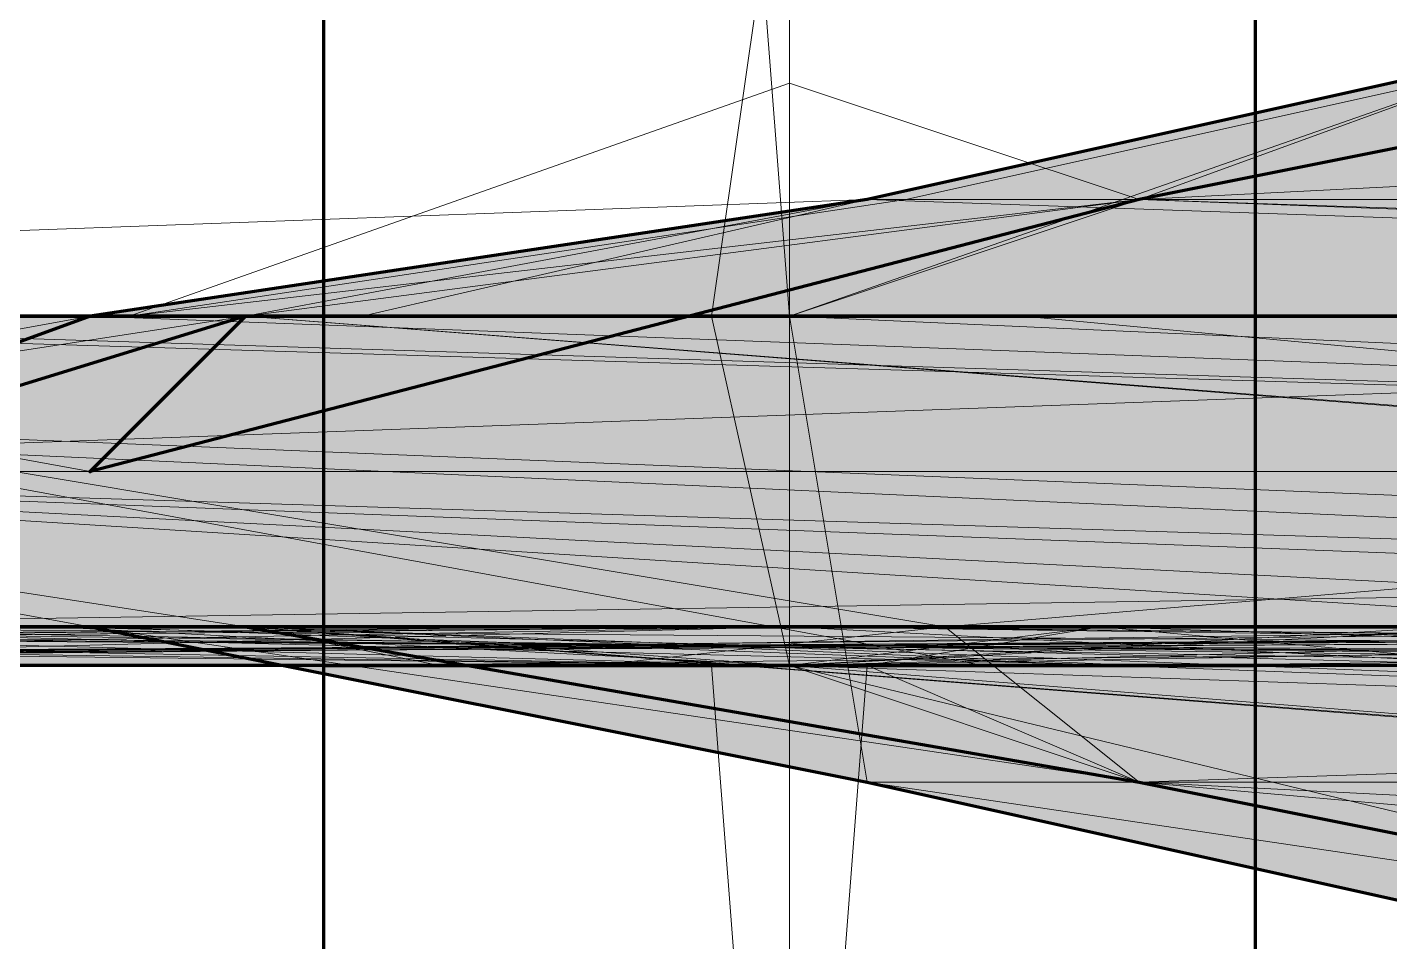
# Model space of a CAD drawing. Extents: x 0 to 1153, y 0 to 816.
# Drawn here: x 533.0018 to 533.3731, y 626.7861 to 627.0353 of the extents above; entities that cross this region are included whole.
import ezdxf

# ---------------------------------------------------------------- set-up
doc = ezdxf.new("R2010")
doc.units = 0
doc.header["$MEASUREMENT"] = 0
doc.layers.add('Hatch', color=7, linetype='Continuous')

msp = doc.modelspace()

# ---------------------------------------------------------------- hatches: boundary and pattern name
at = {"layer": 'Hatch', "linetype": 'Continuous', "lineweight": 0}
h = msp.add_hatch(color=3, dxfattribs=at)
h.paths.add_polyline_path([(533.51642, 627.03076), (533.42113, 627.03076), (533.30475, 626.98843)], flags=0)
h.paths.add_polyline_path([(533.42113, 627.03076), (533.30475, 626.98843), (533.24121, 626.98843)], flags=0)
h.paths.add_polyline_path([(533.30475, 626.98843), (533.23067, 626.98843)], flags=0)
for points in [[(534.14083, 627.03076), (533.42113, 627.03076), (533.23067, 626.98843), (534.14083, 626.98843)], [(534.15142, 627.03076), (533.51642, 627.03076), (533.30475, 626.98843), (534.15142, 626.98843)], [(534.14083, 626.98843), (533.23067, 626.98843), (533.01896, 626.95664), (534.14083, 626.95664)], [(533.30475, 626.98843), (533.23067, 626.98843), (533.02958, 626.95664), (533.06129, 626.95664)], [(534.15142, 626.98843), (533.30475, 626.98843), (533.06129, 626.95664), (534.15142, 626.95664)], [(534.25721, 626.95664), (532.74383, 626.95664), (531.41033, 626.87197), (533.25183, 626.87197)], [(534.2255, 626.95664), (532.17233, 626.95664), (532.88138, 626.87197), (534.25721, 626.87197)], [(534.15142, 626.95664), (533.06129, 626.95664), (532.78617, 626.91431), (534.15142, 626.91431)], [(534.14083, 626.95664), (533.01896, 626.95664), (532.78617, 626.91431), (534.14083, 626.91431)], [(534.15142, 626.91431), (532.78617, 626.91431), (533.06129, 626.87197), (534.15142, 626.87197)], [(534.14083, 626.91431), (532.78617, 626.91431), (533.01896, 626.87197), (534.14083, 626.87197)], [(534.08792, 626.87197), (532.33108, 626.87197), (532.23583, 626.86139), (534.18317, 626.86139)], [(534.25721, 626.87197), (532.88138, 626.87197), (532.28875, 626.86139), (534.25721, 626.86139)], [(534.14083, 626.87197), (533.01896, 626.87197), (533.23067, 626.82964), (534.14083, 626.82964)], [(534.15142, 626.87197), (533.06129, 626.87197), (533.30475, 626.82964), (534.15142, 626.82964)], [(534.08792, 626.87197), (533.2095, 626.87197), (533.2095, 626.86139), (534.18317, 626.86139)], [(534.14083, 626.82964), (533.23067, 626.82964), (533.42113, 626.78731), (534.14083, 626.78731)], [(533.30475, 626.82964), (533.23067, 626.82964), (533.42113, 626.78731), (533.51642, 626.78731)], [(534.15142, 626.82964), (533.30475, 626.82964), (533.51642, 626.78731), (534.15142, 626.78731)]]:
    msp.add_hatch(color=3, dxfattribs=at).paths.add_polyline_path(points, flags=0)
h = msp.add_hatch(color=3, dxfattribs=at)
h.paths.add_polyline_path([(532.78617, 626.91431), (533.01896, 626.95664)], flags=0)
h.paths.add_polyline_path([(533.01896, 626.95664), (533.05075, 626.95664), (532.78617, 626.91431)], is_closed=False, flags=0)
h = msp.add_hatch(color=3, dxfattribs=at)
h.paths.add_polyline_path([(533.24121, 626.95664), (534.25721, 626.95664)], flags=0)
h.paths.add_polyline_path([(534.25721, 626.95664), (533.273, 626.95664), (534.18317, 626.87197)], flags=0)
h = msp.add_hatch(color=3, dxfattribs=at)
h.paths.add_polyline_path([(532.78617, 626.91431), (533.06129, 626.87197), (533.01896, 626.87197)], flags=0)
h.paths.add_polyline_path([(533.06129, 626.87197), (533.01896, 626.87197)], flags=0)
h.paths.add_polyline_path([(533.01896, 626.87197), (533.06129, 626.87197)], flags=0)
h = msp.add_hatch(color=3, dxfattribs=at)
h.paths.add_polyline_path([(533.2095, 626.87197), (532.33108, 626.87197), (533.2095, 626.86139)], flags=0)
h.paths.add_polyline_path([(532.33108, 626.87197), (533.2095, 626.86139), (532.23583, 626.86139)], flags=0)
h.paths.add_polyline_path([(533.2095, 626.86139), (532.18288, 626.86139)], flags=0)
h = msp.add_hatch(color=3, dxfattribs=at)
h.paths.add_polyline_path([(533.06129, 626.87197), (533.01896, 626.87197), (533.30475, 626.82964)], flags=0)
h.paths.add_polyline_path([(533.01896, 626.87197), (533.30475, 626.82964), (533.23067, 626.82964)], flags=0)
h.paths.add_polyline_path([(533.30475, 626.82964), (533.23067, 626.82964)], flags=0)
h.paths.add_polyline_path([(533.23067, 626.82964), (533.30475, 626.82964)], flags=0)

# ---------------------------------------------------------------- linework, layer by layer
at = {"layer": 'Hatch', "color": 3, "linetype": 'Continuous', "lineweight": 0}
msp.add_line((532.74383, 626.95664), (533.25183, 626.87197), dxfattribs=at)
at = {"layer": 'Hatch', "color": 3, "linetype": 'Continuous', "lineweight": 211}
for points in [[(533.3365, 627.23181), (533.0825, 627.23181), (533.0825, 626.95664), (533.0825, 626.86139), (533.0825, 626.58626), (533.3365, 626.58626), (533.3365, 626.86139), (533.3365, 626.95664), (533.3365, 627.23181), (533.2095, 627.23181), (532.16175, 627.23181)], [(532.384, 626.87197), (532.88138, 626.87197), (532.88138, 626.95664), (532.16175, 626.95664), (534.25721, 626.95664), (534.25721, 627.23181), (532.16175, 627.23181)], [(532.78617, 627.11543), (532.78617, 626.87197), (532.78617, 626.71326), (532.78617, 627.11543), (532.78617, 626.71326), (532.78617, 627.11543), (532.78617, 626.87197), (533.01896, 626.87197), (533.23067, 626.82964), (533.42113, 626.78731)], [(533.42113, 627.03076), (533.23067, 626.98843), (533.01896, 626.95664), (532.78617, 626.87197), (533.06129, 626.87197), (533.30475, 626.82964), (533.51642, 626.78731)], [(533.51642, 627.03076), (533.30475, 626.98843), (533.01896, 626.91431), (533.06129, 626.95664), (532.78617, 626.87197), (532.78617, 626.95664), (532.78617, 626.87197), (532.78617, 626.71326)], [(532.33108, 626.59681), (533.2095, 626.59681), (534.08792, 626.59681), (534.18317, 626.58626), (534.25721, 626.58626), (534.25721, 626.86139), (534.25721, 626.95664), (534.2255, 626.86139), (533.0825, 626.86139), (533.3365, 626.86139), (533.2095, 626.86139), (532.16175, 626.86139)], [(534.25721, 626.95664), (532.16175, 626.95664), (533.2095, 626.95664), (533.3365, 626.95664), (533.0825, 626.95664), (533.2095, 626.95664), (533.0825, 626.95664), (533.3365, 626.95664), (533.2095, 626.95664), (534.25721, 626.95664), (532.78617, 626.95664), (532.88138, 626.95664)], [(532.33108, 626.87197), (534.08792, 626.87197), (534.18317, 626.86139), (534.25721, 626.86139), (532.16175, 626.86139)], [(534.2255, 626.86139), (534.08792, 626.86139), (533.9715, 626.87197), (532.78617, 626.87197), (532.88138, 626.87197)]]:
    msp.add_lwpolyline(points, dxfattribs=at)
at = {"layer": 'Hatch', "color": 3, "linetype": 'Continuous', "lineweight": 0}
for points in [[(532.40513, 626.95664), (534.24663, 626.95664), (533.30475, 626.98843), (533.02958, 626.95664), (533.24121, 626.98843), (533.30475, 626.98843), (533.24121, 626.98843), (533.30475, 626.98843), (533.2095, 627.02014), (533.2095, 627.23181)], [(533.95029, 627.23181), (533.2095, 627.23181), (533.2095, 627.10481), (533.2095, 626.95664), (534.15142, 626.91431), (532.75438, 626.95664)], [(532.78617, 626.95664), (533.02958, 626.95664), (533.2095, 627.02014), (533.2095, 627.23181), (534.08792, 627.18947)], [(532.78617, 626.95664), (533.38942, 626.95664), (532.78617, 626.95664), (533.38942, 626.95664), (532.78617, 626.95664), (533.38942, 626.95664), (533.2095, 626.95664), (533.2095, 627.02014), (533.2095, 627.23181)], [(533.18829, 627.23181), (533.2095, 626.95664), (533.2095, 627.23181)], [(533.2095, 627.23181), (533.2095, 626.95664), (534.08792, 626.95664)], [(533.41054, 626.95664), (533.2095, 626.95664), (533.41054, 626.95664), (533.2095, 626.95664), (533.2095, 627.23181), (533.2095, 626.95664), (533.26242, 626.95664), (533.2095, 626.95664), (533.26242, 626.95664), (533.2095, 626.95664), (533.26242, 626.95664), (533.2095, 626.95664), (533.28354, 626.95664), (533.2095, 626.95664), (533.28354, 626.95664), (533.2095, 626.95664), (533.30475, 626.95664), (533.2095, 626.95664), (533.30475, 626.95664), (533.2095, 626.95664), (533.30475, 626.95664), (533.2095, 626.95664), (533.31533, 626.95664), (533.2095, 626.95664), (533.31533, 626.95664), (533.2095, 626.95664), (533.32588, 626.95664), (533.2095, 626.95664), (533.32588, 626.95664), (533.2095, 626.95664), (533.32588, 626.95664), (533.2095, 626.95664), (533.3365, 626.95664), (533.2095, 626.95664), (533.3365, 626.95664), (533.2095, 626.95664), (533.3365, 626.95664), (533.2095, 626.95664), (533.3365, 626.95664), (533.2095, 626.95664), (533.3365, 626.95664), (533.2095, 626.95664), (533.3365, 626.95664), (533.2095, 626.95664), (533.32588, 626.95664), (533.2095, 626.95664), (533.32588, 626.95664), (533.2095, 626.95664), (533.31533, 626.95664), (533.2095, 626.95664), (533.30475, 626.95664), (533.2095, 626.95664), (533.30475, 626.95664), (533.2095, 626.95664), (533.28354, 626.95664), (533.2095, 626.95664), (533.26242, 626.95664), (533.2095, 626.95664), (533.26242, 626.95664), (533.2095, 626.95664), (533.2095, 627.23181)], [(532.18288, 626.86139), (534.24663, 626.86139), (533.2095, 626.87197), (533.00842, 626.87197), (533.41054, 626.87197), (533.61167, 626.87197), (532.78617, 626.91431), (532.78617, 626.96722), (532.78617, 627.05189), (532.78617, 627.10481), (532.78617, 626.71326), (532.48979, 627.10481)], [(532.28875, 626.86139), (534.25721, 626.87197), (532.3205, 626.86139), (533.95029, 626.86139), (533.79158, 626.86139), (533.2095, 626.86139), (533.79158, 626.86139), (533.2095, 626.86139), (533.06129, 626.87197), (532.78617, 626.91431), (532.78617, 626.86139), (532.78617, 626.80851), (532.78617, 626.86139), (532.78617, 626.80851), (532.78617, 626.86139), (532.78617, 626.76618), (532.78617, 626.71326), (532.53213, 627.10481)], [(534.14083, 626.75556), (533.30475, 626.82964), (533.23067, 626.86139), (533.41054, 626.86139), (533.29417, 626.87197), (533.23067, 626.86139), (533.61167, 626.86139), (533.29417, 626.87197), (533.23067, 626.86139), (533.3365, 626.86139), (533.22008, 626.86139), (533.3365, 626.86139), (533.22008, 626.86139), (533.32588, 626.86139), (533.22008, 626.86139), (533.30475, 626.86139), (533.2095, 626.86139), (533.30475, 626.86139), (533.2095, 626.86139), (533.28354, 626.86139), (533.2095, 626.86139), (533.15654, 626.86139), (533.2095, 626.86139), (533.13542, 626.86139), (533.2095, 626.86139), (533.11425, 626.86139), (533.19888, 626.86139), (533.09308, 626.86139), (533.19888, 626.86139), (533.0825, 626.86139), (534.15142, 626.87197), (533.06129, 626.95664), (533.11425, 626.95664), (533.18829, 626.95664), (533.2095, 627.10481)], [(533.2095, 627.10481), (533.2095, 626.95664), (533.41054, 626.95664), (533.2095, 626.95664), (533.41054, 626.95664), (533.2095, 626.95664), (533.61167, 626.95664), (533.2095, 626.95664), (533.61167, 626.95664), (533.2095, 626.95664), (533.61167, 626.95664), (533.2095, 626.95664), (533.79158, 626.95664), (533.2095, 626.95664), (533.79158, 626.95664), (533.2095, 626.95664), (533.79158, 626.95664), (533.2095, 626.95664), (533.95029, 626.95664), (533.2095, 626.95664), (533.95029, 626.95664), (533.2095, 626.95664), (533.95029, 626.95664), (533.2095, 626.95664), (534.08792, 626.95664), (533.2095, 626.95664), (534.08792, 626.95664), (533.2095, 626.95664), (534.08792, 626.95664), (533.2095, 626.95664), (534.18317, 626.95664), (533.2095, 626.95664), (534.18317, 626.95664), (533.2095, 626.95664), (534.23608, 626.95664), (533.2095, 626.95664), (534.23608, 626.95664), (533.2095, 626.95664), (534.25721, 626.95664), (533.2095, 626.95664), (534.25721, 626.95664), (533.2095, 626.95664), (534.25721, 626.95664), (533.2095, 626.95664), (534.23608, 626.95664), (533.2095, 626.95664), (534.25721, 626.95664), (533.2095, 626.95664), (534.23608, 626.95664)], [(533.42113, 627.03076), (533.2095, 626.95664), (532.36279, 626.95664)], [(533.51642, 627.03076), (533.30475, 626.98843), (533.06129, 626.95664), (532.78617, 626.91431), (532.78617, 626.86139), (532.78617, 626.91431), (532.78617, 626.86139), (532.78617, 626.95664), (533.95029, 626.95664)], [(534.14083, 627.03076), (533.30475, 626.98843), (534.15142, 626.95664), (533.01896, 626.95664), (532.78617, 626.91431), (534.14083, 626.82964), (533.23067, 626.82964), (533.51642, 626.78731)], [(534.14083, 626.78731), (533.30475, 626.82964), (534.15142, 626.82964), (533.06129, 626.87197), (534.14083, 626.87197), (533.06129, 626.95664), (533.2095, 626.95664), (533.11425, 626.95664), (533.2095, 626.95664), (533.15654, 626.95664), (533.2095, 626.95664), (533.11425, 626.95664), (533.2095, 626.95664), (533.13542, 626.95664), (533.2095, 626.95664), (533.11425, 626.95664), (533.2095, 626.95664), (533.09308, 626.95664), (533.2095, 626.95664), (533.10363, 626.95664), (533.2095, 626.95664), (533.0825, 626.95664), (533.2095, 626.95664), (533.0825, 626.95664), (533.2095, 626.95664), (533.09308, 626.95664), (533.2095, 626.95664), (533.0825, 626.95664), (533.2095, 626.95664), (533.0825, 626.95664), (533.2095, 626.95664), (533.0825, 626.95664), (533.2095, 626.95664), (533.0825, 626.95664), (533.2095, 626.95664), (533.0825, 626.95664), (533.2095, 626.95664), (533.09308, 626.95664), (533.2095, 626.95664), (533.09308, 626.95664), (533.2095, 626.95664), (533.10363, 626.95664), (533.2095, 626.95664), (533.10363, 626.95664), (533.2095, 626.95664), (533.10363, 626.95664), (533.2095, 626.95664), (533.11425, 626.95664), (533.2095, 626.95664), (533.11425, 626.95664), (533.2095, 626.95664), (533.13542, 626.95664), (533.2095, 626.95664), (533.13542, 626.95664), (533.2095, 626.95664), (533.13542, 626.95664), (533.2095, 626.95664), (533.15654, 626.95664), (533.2095, 626.95664), (533.15654, 626.95664), (533.2095, 626.95664), (533.30475, 626.98843), (534.15142, 626.95664), (533.30475, 626.98843), (533.42113, 627.03076), (533.30475, 626.98843), (533.23067, 626.98843), (533.06129, 626.95664), (534.15142, 626.95664)], [(533.51642, 627.03076), (533.30475, 626.98843), (533.24121, 626.98843), (533.43175, 627.03076)], [(532.46867, 626.95664), (533.2095, 626.95664), (533.00842, 626.95664), (533.2095, 626.95664), (533.01896, 626.95664), (533.2095, 626.95664), (532.80733, 626.95664), (533.2095, 626.95664), (533.01896, 626.95664), (533.2095, 626.95664), (532.80733, 626.95664), (533.2095, 626.95664), (533.01896, 626.95664), (533.2095, 626.95664), (533.2095, 627.02014), (533.2095, 626.95664), (534.25721, 626.95664)], [(532.78617, 626.95664), (534.07729, 626.95664), (532.78617, 626.95664), (533.95029, 626.95664), (532.88138, 626.95664), (533.95029, 626.95664), (532.78617, 626.91431), (533.01896, 626.87197), (534.14083, 626.82964), (533.01896, 626.87197), (534.14083, 626.87197), (532.78617, 626.91431), (534.14083, 626.91431), (532.78617, 626.91431), (534.14083, 626.91431), (533.01896, 626.95664), (534.14083, 626.95664), (533.05075, 626.95664), (534.2255, 626.95664), (532.54275, 626.95664), (534.2255, 626.95664), (532.36279, 626.95664), (533.23067, 626.98843), (534.14083, 626.95664), (533.23067, 626.98843), (534.14083, 626.98843), (533.23067, 626.98843), (533.09308, 626.95664), (532.21467, 626.95664)], [(532.22521, 626.95664), (534.07729, 626.95664), (534.14083, 626.98843), (534.18317, 626.95664), (534.24663, 626.95664), (532.3205, 626.95664), (533.95029, 626.95664), (534.07729, 626.95664), (532.66971, 626.95664)], [(531.41033, 626.87197), (532.74383, 626.95664), (532.66971, 626.95664), (532.78617, 626.95664), (533.67513, 626.95664), (532.57446, 626.95664), (533.8445, 626.95664), (532.43692, 626.95664), (533.99263, 626.95664), (532.3205, 626.95664), (534.10908, 626.95664), (532.22521, 626.95664)], [(532.01358, 626.95664), (533.60108, 626.95664), (532.01358, 626.95664), (533.60108, 626.95664), (532.00296, 626.95664), (533.60108, 626.95664), (533.79158, 626.95664), (531.80192, 626.95664)], [(531.80192, 626.95664), (533.81271, 626.95664), (531.82304, 626.95664), (533.79158, 626.95664), (531.82304, 626.95664), (533.79158, 626.95664), (532.00296, 626.95664), (533.60108, 626.95664), (532.21467, 626.95664), (533.60108, 626.95664), (532.00296, 626.95664), (533.81271, 626.95664), (532.92371, 626.95664), (532.68033, 626.95664), (533.15654, 626.95664), (532.44746, 626.95664), (533.38942, 626.95664), (532.21467, 626.95664)], [(533.79158, 626.95664), (531.82304, 626.95664), (533.79158, 626.95664), (531.82304, 626.95664), (533.79158, 626.95664), (531.82304, 626.95664)], [(532.257, 626.95664), (531.82304, 626.95664), (532.00296, 626.95664), (532.257, 626.95664), (533.2095, 626.95664), (533.95029, 626.95664), (532.77558, 626.95664), (533.79158, 626.95664), (532.78617, 626.95664), (533.79158, 626.95664), (533.2095, 626.95664), (532.18288, 626.95664)], [(532.00296, 626.95664), (533.60108, 626.95664), (533.38942, 626.95664), (532.23583, 626.95664), (533.38942, 626.95664), (532.21467, 626.95664), (533.38942, 626.95664), (532.23583, 626.95664)], [(532.16175, 626.95664), (534.19375, 626.95664), (532.17233, 626.95664), (534.24663, 626.95664), (532.17233, 626.95664), (534.24663, 626.95664), (532.17233, 626.95664), (534.24663, 626.95664), (532.21467, 626.95664), (534.24663, 626.95664), (532.21467, 626.95664), (534.24663, 626.95664), (532.21467, 626.95664), (533.2095, 626.95664), (532.21467, 626.95664), (533.2095, 626.95664), (532.21467, 626.95664), (533.23067, 626.95664), (532.21467, 626.95664), (533.18829, 626.95664), (532.21467, 626.95664), (533.23067, 626.95664), (534.24663, 626.95664), (533.26242, 626.95664), (533.2095, 626.95664), (534.24663, 626.95664), (533.23067, 626.95664), (534.24663, 626.95664), (533.28354, 626.95664), (534.24663, 626.95664), (533.30475, 626.95664), (534.24663, 626.95664), (533.30475, 626.95664), (534.24663, 626.95664), (533.31533, 626.95664), (534.25721, 626.95664), (533.32588, 626.95664), (534.25721, 626.95664), (533.32588, 626.95664), (534.25721, 626.95664), (533.3365, 626.95664), (534.25721, 626.95664), (533.32588, 626.95664), (534.25721, 626.95664), (533.3365, 626.95664), (534.25721, 626.95664), (533.3365, 626.95664), (534.25721, 626.95664), (533.3365, 626.95664), (534.25721, 626.95664), (533.3365, 626.95664), (534.25721, 626.95664), (533.3365, 626.95664), (534.25721, 626.95664), (533.3365, 626.95664), (534.25721, 626.95664), (533.3365, 626.95664), (534.25721, 626.95664), (533.3365, 626.95664), (534.25721, 626.95664), (533.3365, 626.95664), (534.25721, 626.95664), (533.3365, 626.95664), (534.25721, 626.95664), (533.3365, 626.95664), (534.25721, 626.95664), (533.3365, 626.95664), (534.25721, 626.95664), (533.32588, 626.95664), (534.25721, 626.95664), (533.32588, 626.95664), (534.25721, 626.95664), (533.32588, 626.95664), (534.25721, 626.95664), (533.31533, 626.95664), (534.24663, 626.95664), (533.30475, 626.95664), (534.24663, 626.95664), (533.30475, 626.95664), (534.24663, 626.95664), (533.30475, 626.95664), (534.24663, 626.95664), (533.28354, 626.95664), (534.24663, 626.95664), (533.28354, 626.95664), (534.24663, 626.95664), (533.26242, 626.95664), (534.24663, 626.95664), (533.26242, 626.95664), (534.24663, 626.95664), (533.30475, 626.95664), (533.13542, 626.95664), (533.18829, 626.95664), (532.22521, 626.95664), (533.11425, 626.95664), (532.24642, 626.95664), (533.09308, 626.95664), (532.26754, 626.95664), (533.0825, 626.95664), (532.28875, 626.95664), (533.0825, 626.95664), (532.29933, 626.95664), (533.0825, 626.95664), (532.3205, 626.95664), (533.09308, 626.95664), (532.3205, 626.95664), (533.09308, 626.95664), (532.33108, 626.95664), (533.10363, 626.95664), (532.34167, 626.95664), (533.11425, 626.95664), (532.34167, 626.95664), (533.11425, 626.95664), (532.35221, 626.95664), (533.13542, 626.95664), (532.36279, 626.95664), (533.15654, 626.95664), (532.36279, 626.95664), (533.15654, 626.95664), (532.36279, 626.95664), (533.15654, 626.95664), (532.36279, 626.95664), (533.23067, 626.95664), (534.24663, 626.95664), (533.23067, 626.95664), (534.24663, 626.95664), (533.18829, 626.95664), (534.24663, 626.95664), (533.2095, 626.95664), (534.24663, 626.95664), (533.2095, 626.95664), (534.23608, 626.95664), (533.18829, 626.95664), (532.36279, 626.95664), (533.15654, 626.95664), (533.2095, 626.95664), (533.01896, 626.95664), (532.78617, 626.91431), (533.01896, 626.95664), (532.78617, 626.95664)], [(534.15142, 626.91431), (532.80733, 626.95664), (533.2095, 626.95664), (533.06129, 626.95664), (533.00842, 626.95664), (533.2095, 626.95664), (532.80733, 626.95664), (533.2095, 626.95664), (532.80733, 626.95664), (533.2095, 626.95664), (532.62738, 626.95664), (533.2095, 626.95664), (532.62738, 626.95664), (533.2095, 626.95664), (533.15654, 626.95664), (532.46867, 626.95664), (533.2095, 626.95664), (532.46867, 626.95664), (533.2095, 626.95664), (532.46867, 626.95664), (533.2095, 626.95664), (532.33108, 626.95664), (533.2095, 626.95664), (532.33108, 626.95664), (533.2095, 626.95664), (533.38942, 626.95664), (532.23583, 626.95664), (533.2095, 626.95664), (532.23583, 626.95664), (533.2095, 626.95664), (532.23583, 626.95664), (533.2095, 626.95664), (532.18288, 626.95664), (533.2095, 626.95664), (532.18288, 626.95664), (533.2095, 626.95664), (532.16175, 626.95664), (533.2095, 626.95664), (532.18288, 626.95664), (533.2095, 626.95664), (532.16175, 626.95664), (533.2095, 626.95664), (532.16175, 626.95664), (533.2095, 626.95664), (532.16175, 626.95664), (533.2095, 626.95664), (532.23583, 626.95664)], [(532.16175, 626.95664), (533.2095, 626.95664), (532.33108, 626.95664), (533.2095, 626.95664), (532.33108, 626.95664), (533.2095, 626.95664), (532.23583, 626.95664), (533.2095, 626.95664), (532.46867, 626.95664), (533.2095, 626.95664), (532.257, 626.95664)], [(532.45808, 626.95664), (533.16717, 626.95664), (533.38942, 626.95664), (532.17233, 626.95664)], [(532.42633, 626.95664), (532.78617, 626.95664), (533.67513, 626.95664), (532.57446, 626.95664), (533.8445, 626.95664), (532.57446, 626.95664), (533.8445, 626.95664), (532.57446, 626.95664), (533.8445, 626.95664), (534.2255, 626.95664), (534.0985, 626.95664), (534.2255, 626.95664), (533.98204, 626.95664), (534.0985, 626.95664), (532.765, 626.95664), (533.67513, 626.95664), (532.73325, 626.95664), (533.67513, 626.95664), (532.73325, 626.95664), (533.67513, 626.95664), (532.74383, 626.95664), (533.49525, 626.95664), (532.74383, 626.95664), (532.17233, 626.95664)], [(532.88138, 626.95664), (533.49525, 626.95664), (532.91317, 626.95664), (533.49525, 626.95664), (532.91317, 626.95664), (533.49525, 626.95664), (532.92371, 626.95664), (533.30475, 626.95664), (533.11425, 626.95664), (532.17233, 626.95664)], [(532.17233, 626.95664), (533.11425, 626.95664), (532.17233, 626.95664), (533.11425, 626.95664), (532.17233, 626.95664), (533.30475, 626.95664), (534.2255, 626.95664)], [(533.60108, 626.87197), (533.29417, 626.87197), (533.2095, 626.86139), (533.2095, 626.95664), (533.26242, 626.95664), (532.17233, 626.95664), (533.30475, 626.95664), (532.17233, 626.95664), (533.30475, 626.95664), (533.23067, 626.95664), (533.28354, 626.95664), (533.23067, 626.95664), (533.28354, 626.95664), (533.23067, 626.95664), (533.28354, 626.95664), (533.23067, 626.95664), (533.30475, 626.95664), (533.23067, 626.95664), (533.30475, 626.95664), (533.23067, 626.95664), (533.31533, 626.95664), (533.23067, 626.95664), (533.31533, 626.95664), (533.23067, 626.95664), (533.31533, 626.95664), (533.23067, 626.95664), (533.32588, 626.95664), (533.23067, 626.95664), (533.32588, 626.95664), (533.23067, 626.95664), (533.3365, 626.95664), (533.22008, 626.95664), (533.3365, 626.95664), (533.22008, 626.95664), (533.3365, 626.95664), (533.22008, 626.95664), (533.3365, 626.95664), (533.22008, 626.95664), (533.3365, 626.95664), (533.22008, 626.95664), (533.32588, 626.95664), (533.22008, 626.95664), (533.32588, 626.95664), (533.22008, 626.95664), (533.31533, 626.95664), (533.2095, 626.95664), (533.31533, 626.95664), (533.22008, 626.95664), (533.30475, 626.95664), (533.2095, 626.95664), (533.28354, 626.95664), (533.2095, 626.95664), (533.26242, 626.95664), (533.2095, 626.95664), (533.26242, 626.95664), (533.2095, 626.95664), (533.2095, 626.86139), (533.26242, 626.86139), (533.2095, 626.86139), (533.26242, 626.86139), (533.2095, 626.86139), (533.28354, 626.86139), (533.2095, 626.86139), (533.28354, 626.86139), (533.2095, 626.86139), (533.28354, 626.86139), (533.2095, 626.86139), (533.30475, 626.86139), (533.2095, 626.86139), (533.30475, 626.86139), (533.2095, 626.86139), (533.31533, 626.86139), (533.2095, 626.86139), (533.31533, 626.86139), (533.2095, 626.86139), (533.31533, 626.86139), (533.2095, 626.86139), (533.32588, 626.86139), (533.2095, 626.86139), (533.32588, 626.86139), (533.2095, 626.86139), (533.3365, 626.86139), (533.2095, 626.86139), (533.3365, 626.86139), (533.2095, 626.86139), (533.3365, 626.86139), (533.2095, 626.86139), (533.3365, 626.86139), (533.2095, 626.86139), (533.3365, 626.86139), (533.2095, 626.86139), (533.3365, 626.86139), (533.2095, 626.86139), (533.3365, 626.86139), (533.2095, 626.86139), (533.32588, 626.86139), (533.2095, 626.86139), (533.31533, 626.86139), (533.2095, 626.86139), (533.31533, 626.86139), (533.2095, 626.86139), (533.30475, 626.86139), (533.2095, 626.86139), (533.28354, 626.86139), (533.2095, 626.86139), (533.28354, 626.86139), (533.2095, 626.86139), (533.26242, 626.86139), (533.2095, 626.86139), (533.2095, 626.95664), (533.15654, 626.95664), (533.2095, 626.95664), (533.15654, 626.95664), (533.2095, 626.95664), (533.15654, 626.95664), (533.2095, 626.95664), (533.11425, 626.95664), (533.2095, 626.95664), (533.13542, 626.95664), (533.2095, 626.95664), (533.11425, 626.95664), (533.2095, 626.95664), (533.09308, 626.95664), (533.19888, 626.95664), (533.10363, 626.95664), (533.19888, 626.95664), (533.09308, 626.95664), (533.19888, 626.95664), (533.0825, 626.95664), (533.19888, 626.95664), (533.0825, 626.95664), (533.19888, 626.95664), (533.0825, 626.95664), (533.19888, 626.95664), (533.0825, 626.95664), (533.19888, 626.95664), (533.0825, 626.95664), (533.19888, 626.95664), (533.0825, 626.95664), (533.19888, 626.95664), (533.0825, 626.95664), (533.18829, 626.95664), (533.0825, 626.95664), (533.18829, 626.95664), (533.09308, 626.95664), (533.18829, 626.95664), (533.09308, 626.95664), (533.18829, 626.95664), (533.10363, 626.95664), (533.18829, 626.95664), (533.10363, 626.95664), (533.18829, 626.95664), (533.10363, 626.95664), (533.18829, 626.95664), (533.11425, 626.95664), (533.18829, 626.95664), (533.11425, 626.95664), (533.18829, 626.95664), (533.13542, 626.95664), (533.18829, 626.95664), (533.13542, 626.95664), (533.18829, 626.95664), (533.2095, 626.86139), (533.2095, 626.95664), (534.25721, 626.95664), (532.75438, 626.95664)], [(532.17233, 626.95664), (534.2255, 626.95664), (533.23067, 626.95664), (534.2255, 626.95664), (533.26242, 626.95664), (534.2255, 626.95664), (533.28354, 626.95664), (534.2255, 626.95664), (533.30475, 626.95664), (534.2255, 626.95664), (533.31533, 626.95664), (534.2255, 626.95664), (533.32588, 626.95664), (534.2255, 626.95664), (533.3365, 626.95664), (534.2255, 626.95664), (533.31533, 626.95664), (534.2255, 626.95664), (532.22521, 626.95664), (533.15654, 626.95664), (532.22521, 626.95664), (533.13542, 626.95664), (532.23583, 626.95664), (533.13542, 626.95664), (532.23583, 626.95664), (533.11425, 626.95664), (532.24642, 626.95664), (533.11425, 626.95664), (532.24642, 626.95664), (533.10363, 626.95664), (532.257, 626.95664), (533.10363, 626.95664), (532.257, 626.95664), (533.09308, 626.95664), (532.26754, 626.95664), (533.0825, 626.95664), (532.26754, 626.95664), (533.0825, 626.95664), (532.28875, 626.95664), (533.0825, 626.95664), (532.29933, 626.95664), (533.0825, 626.95664), (532.3205, 626.95664), (533.09308, 626.95664), (532.33108, 626.95664), (533.10363, 626.95664), (532.34167, 626.95664), (533.11425, 626.95664), (532.35221, 626.95664), (533.13542, 626.95664), (532.36279, 626.95664), (533.15654, 626.95664), (532.36279, 626.95664), (534.2255, 626.95664), (532.40513, 626.95664), (534.2255, 626.95664), (532.54275, 626.95664), (534.2255, 626.95664), (532.36279, 626.95664), (533.2095, 626.95664), (533.38942, 626.95664), (532.44746, 626.95664), (533.16717, 626.95664), (532.45808, 626.95664), (533.16717, 626.95664), (532.44746, 626.95664)], [(532.66971, 626.95664), (534.2255, 626.95664), (532.66971, 626.95664), (534.07729, 626.95664), (532.68033, 626.95664), (533.15654, 626.95664), (532.17233, 626.95664), (534.25721, 626.87197), (532.88138, 626.87197)], [(532.17233, 626.95664), (534.25721, 626.86139), (532.88138, 626.87197), (532.88138, 626.95664), (532.74383, 626.95664), (533.26242, 626.86139), (533.2095, 626.86139), (533.26242, 626.86139), (533.2095, 626.86139), (533.28354, 626.86139), (533.2095, 626.86139), (533.30475, 626.86139), (533.2095, 626.86139), (533.31533, 626.86139), (533.2095, 626.86139), (533.32588, 626.86139), (533.2095, 626.86139), (533.30475, 626.82964), (533.01896, 626.87197), (533.30475, 626.82964), (533.2095, 626.86139), (533.51642, 626.78731)], [(533.67513, 626.95664), (534.2255, 626.95664), (533.8445, 626.95664), (534.2255, 626.95664), (533.98204, 626.95664), (534.2255, 626.95664), (534.0985, 626.95664), (534.2255, 626.95664), (532.21467, 626.95664)], [(534.2255, 626.95664), (532.22521, 626.95664), (534.19375, 626.95664), (532.22521, 626.95664), (534.19375, 626.95664), (532.22521, 626.95664), (534.19375, 626.95664), (532.22521, 626.95664)], [(532.23583, 626.95664), (533.2095, 626.95664), (532.62738, 626.95664), (533.2095, 626.95664), (532.62738, 626.95664), (533.2095, 626.95664), (532.45808, 626.95664)], [(532.30988, 626.95664), (534.10908, 626.95664), (532.30988, 626.95664), (534.0985, 626.95664), (532.30988, 626.95664), (534.0985, 626.95664), (532.3205, 626.95664), (534.0985, 626.95664), (534.19375, 626.95664), (533.98204, 626.95664), (532.42633, 626.95664), (533.99263, 626.95664), (532.42633, 626.95664), (533.98204, 626.95664), (532.43692, 626.95664), (533.98204, 626.95664), (532.43692, 626.95664)], [(532.62738, 626.95664), (533.2095, 626.95664), (533.60108, 626.95664), (532.80733, 626.95664), (533.2095, 626.95664), (533.01896, 626.95664), (533.2095, 626.95664), (533.0825, 626.95664), (533.2095, 626.95664), (533.09308, 626.95664), (533.2095, 626.95664), (533.10363, 626.95664), (533.2095, 626.95664), (533.11425, 626.95664), (533.2095, 626.95664), (533.13542, 626.95664), (533.2095, 626.95664), (533.15654, 626.95664), (533.2095, 626.95664), (533.28354, 626.95664), (533.2095, 626.95664), (533.30475, 626.95664), (533.2095, 626.95664), (533.30475, 626.95664), (533.2095, 626.95664), (533.32588, 626.95664), (533.2095, 626.95664), (533.3365, 626.95664), (533.2095, 626.95664), (533.3365, 626.95664), (533.2095, 626.95664), (533.3365, 626.95664), (533.2095, 626.95664), (532.30988, 626.95664)], [(532.43692, 626.95664), (533.8445, 626.95664), (532.61679, 626.95664)], [(532.44746, 626.95664), (532.72267, 626.95664), (532.77558, 626.95664), (533.60108, 626.95664), (532.78617, 626.95664), (533.60108, 626.95664), (532.78617, 626.95664), (533.60108, 626.95664)], [(532.45808, 626.95664), (533.15654, 626.95664), (532.92371, 626.95664), (532.68033, 626.95664), (532.92371, 626.95664), (532.68033, 626.95664)], [(532.45808, 626.95664), (533.2095, 626.95664), (533.32588, 626.95664), (534.2255, 626.95664), (533.49525, 626.95664)], [(532.46867, 626.95664), (533.2095, 626.95664), (532.80733, 626.95664), (532.61679, 626.95664)], [(532.54275, 626.95664), (534.2255, 626.95664)], [(534.25721, 626.95664), (532.74383, 626.95664), (534.25721, 626.95664), (532.75438, 626.95664), (534.23608, 626.95664), (532.75438, 626.95664), (534.18317, 626.95664), (532.765, 626.95664), (534.18317, 626.95664), (533.2095, 626.95664), (534.07729, 626.95664), (532.765, 626.95664), (534.07729, 626.95664), (532.77558, 626.95664), (534.07729, 626.95664), (533.2095, 626.95664), (534.23608, 626.95664), (533.273, 626.95664), (534.18317, 626.87197)], [(534.2255, 626.95664), (532.75438, 626.95664)], [(532.78617, 626.95664), (533.15654, 626.95664), (532.78617, 626.95664), (533.15654, 626.95664), (532.78617, 626.95664), (533.15654, 626.95664), (533.2095, 626.95664), (534.25721, 626.95664), (532.75438, 626.95664)], [(534.14083, 626.78731), (533.06129, 626.87197), (533.2095, 626.86139), (533.15654, 626.86139), (533.2095, 626.86139), (533.11425, 626.86139), (533.2095, 626.86139), (533.15654, 626.86139), (533.2095, 626.86139), (533.11425, 626.86139), (533.2095, 626.86139), (533.13542, 626.86139), (533.2095, 626.86139), (533.11425, 626.86139), (533.2095, 626.86139), (533.09308, 626.86139), (533.2095, 626.86139), (533.10363, 626.86139), (533.2095, 626.86139), (533.10363, 626.86139), (533.2095, 626.86139), (533.0825, 626.86139), (533.2095, 626.86139), (533.09308, 626.86139), (533.2095, 626.86139), (533.0825, 626.86139), (533.2095, 626.86139), (533.0825, 626.86139), (533.2095, 626.86139), (533.0825, 626.86139), (533.2095, 626.86139), (533.0825, 626.86139), (533.2095, 626.86139), (533.0825, 626.86139), (533.2095, 626.86139), (533.09308, 626.86139), (533.2095, 626.86139), (533.09308, 626.86139), (533.2095, 626.86139), (533.09308, 626.86139), (533.2095, 626.86139), (533.10363, 626.86139), (533.2095, 626.86139), (533.10363, 626.86139), (533.2095, 626.86139), (533.11425, 626.86139), (533.2095, 626.86139), (533.11425, 626.86139), (533.2095, 626.86139), (533.11425, 626.86139), (533.2095, 626.86139), (533.13542, 626.86139), (533.2095, 626.86139), (533.13542, 626.86139), (533.2095, 626.86139), (533.15654, 626.86139), (533.2095, 626.86139), (533.15654, 626.86139), (533.2095, 626.86139), (533.15654, 626.86139), (533.25183, 626.87197), (534.25721, 626.95664), (532.75438, 626.95664)], [(533.79158, 626.95664), (532.77558, 626.95664), (533.95029, 626.95664), (532.77558, 626.95664), (533.95029, 626.95664), (532.77558, 626.95664), (534.23608, 626.95664), (532.75438, 626.95664), (534.25721, 626.95664)], [(533.95029, 626.95664), (532.77558, 626.95664), (532.88138, 626.87197), (533.30475, 626.86139), (533.11425, 626.86139), (533.30475, 626.86139), (532.92371, 626.86139), (533.49525, 626.86139), (532.92371, 626.86139), (533.49525, 626.86139)], [(532.78617, 626.91431), (533.01896, 626.91431), (532.78617, 626.91431), (533.01896, 626.91431), (532.78617, 626.91431), (533.01896, 626.91431), (532.78617, 626.95664)], [(532.88138, 626.87197), (533.49525, 626.86139), (532.91317, 626.86139), (533.49525, 626.86139), (532.91317, 626.86139), (533.30475, 626.86139), (533.06129, 626.87197), (533.41054, 626.87197), (533.25183, 626.87197), (533.30475, 626.82964), (533.23067, 626.82964), (533.30475, 626.82964), (533.23067, 626.82964), (533.2095, 626.95664), (533.26242, 626.95664), (533.49525, 626.95664)], [(532.91317, 626.95664), (533.30475, 626.95664), (532.92371, 626.95664), (533.49525, 626.95664), (532.92371, 626.95664)], [(533.26242, 626.95664), (533.2095, 626.95664), (533.26242, 626.95664), (533.2095, 626.95664), (533.26242, 626.95664), (533.2095, 626.95664), (533.26242, 626.95664), (533.2095, 626.95664), (533.31533, 626.95664), (533.2095, 626.95664), (533.32588, 626.95664), (533.2095, 626.95664), (533.15654, 626.95664), (533.2095, 626.95664), (533.09308, 626.95664), (533.2095, 626.95664), (533.09308, 626.95664), (533.2095, 626.95664)], [(534.18317, 626.95664), (533.2095, 626.95664), (534.18317, 626.95664), (533.2095, 626.95664), (534.08792, 626.95664)], [(533.95029, 626.95664), (533.2095, 626.95664), (533.95029, 626.95664)], [(533.79158, 626.95664), (533.2095, 626.95664), (533.79158, 626.95664)], [(533.61167, 626.95664), (533.2095, 626.95664), (533.61167, 626.95664)], [(533.95029, 626.95664), (533.2095, 626.95664), (534.18317, 626.95664)], [(533.61167, 626.95664), (533.2095, 626.95664), (533.79158, 626.95664)], [(532.78617, 626.91431), (534.18317, 626.86139), (533.2095, 626.86139), (534.08792, 626.86139), (533.2095, 626.86139), (534.18317, 626.86139), (533.2095, 626.87197), (534.18317, 626.86139), (533.2095, 626.86139), (532.18288, 626.86139), (533.2095, 626.86139), (534.24663, 626.86139), (533.26242, 626.86139), (534.24663, 626.86139), (533.28354, 626.86139), (534.24663, 626.86139), (533.30475, 626.86139), (534.24663, 626.86139), (533.31533, 626.86139), (534.25721, 626.86139), (533.32588, 626.86139), (534.25721, 626.86139), (533.30475, 626.86139), (534.25721, 626.87197), (532.92371, 626.87197)], [(533.42113, 626.78731), (533.23067, 626.82964), (533.01896, 626.87197), (532.78617, 626.91431), (532.78617, 626.86139), (532.78617, 626.80851), (532.78617, 626.86139), (532.78617, 626.80851), (532.78617, 626.86139), (533.67513, 626.86139), (532.57446, 626.86139), (533.8445, 626.86139), (532.43692, 626.86139), (533.99263, 626.86139), (532.42633, 626.86139), (533.98204, 626.86139), (532.42633, 626.86139), (533.98204, 626.86139), (532.43692, 626.86139), (533.98204, 626.86139)], [(532.48979, 626.68151), (532.78617, 626.71326), (532.78617, 626.76618), (532.78617, 626.71326), (532.78617, 626.76618), (532.78617, 626.86139), (532.78617, 626.91431), (533.01896, 626.87197), (533.23067, 626.82964), (533.42113, 626.78731)], [(534.23608, 626.89318), (532.17233, 626.86139), (534.19375, 626.86139), (532.22521, 626.86139), (534.19375, 626.86139), (532.22521, 626.86139), (534.19375, 626.86139), (532.22521, 626.86139), (534.19375, 626.86139)], [(531.39975, 626.87197), (532.92371, 626.87197), (532.78617, 626.87197), (533.61167, 626.87197), (533.29417, 626.87197), (532.92371, 626.87197), (532.68033, 626.87197)], [(532.44746, 626.87197), (531.39975, 626.87197), (532.17233, 626.86139), (534.25721, 626.86139), (532.28875, 626.86139), (534.25721, 626.86139), (532.88138, 626.87197)], [(531.43146, 626.86139), (533.25183, 626.87197), (533.60108, 626.87197)], [(532.33108, 626.86139), (533.2095, 626.86139), (532.33108, 626.86139), (533.2095, 626.86139), (532.33108, 626.86139), (533.2095, 626.86139), (532.23583, 626.86139), (533.2095, 626.86139), (532.23583, 626.86139), (533.2095, 626.86139), (534.25721, 626.86139), (532.18288, 626.86139), (533.2095, 626.86139), (532.18288, 626.86139), (533.2095, 626.86139), (532.18288, 626.86139), (533.2095, 626.86139), (532.18288, 626.86139), (533.2095, 626.86139), (532.18288, 626.86139), (533.2095, 626.86139), (532.16175, 626.86139), (533.2095, 626.86139), (532.23583, 626.86139), (533.2095, 626.86139), (532.23583, 626.86139), (533.2095, 626.86139), (532.18288, 626.86139), (533.2095, 626.87197), (532.46867, 626.87197), (533.2095, 626.87197), (534.08792, 626.87197)], [(532.62738, 626.87197), (533.2095, 626.86139), (534.23608, 626.86139), (532.18288, 626.86139), (534.23608, 626.86139), (532.17233, 626.86139), (534.23608, 626.86139), (532.17233, 626.86139), (534.24663, 626.86139), (532.18288, 626.86139), (534.18317, 626.86139), (532.23583, 626.86139), (534.08792, 626.86139), (532.33108, 626.87197), (533.2095, 626.87197), (532.80733, 626.87197), (533.2095, 626.86139), (533.00842, 626.87197), (532.80733, 626.86139), (533.61167, 626.86139), (532.80733, 626.87197), (533.2095, 626.87197), (532.62738, 626.87197), (533.2095, 626.87197), (533.00842, 626.87197), (533.2095, 626.87197), (532.62738, 626.86139), (533.79158, 626.86139), (532.46867, 626.86139), (533.95029, 626.86139), (532.46867, 626.86139), (533.79158, 626.86139), (532.62738, 626.87197), (533.2095, 626.87197), (533.00842, 626.87197), (533.2095, 626.87197), (533.41054, 626.86139), (533.00842, 626.87197), (533.2095, 626.86139), (532.17233, 626.86139), (533.2095, 626.86139), (532.17233, 626.86139), (533.23067, 626.86139), (532.17233, 626.86139), (534.24663, 626.86139), (533.18829, 626.86139), (532.17233, 626.86139), (533.18829, 626.86139), (532.17233, 626.86139), (533.2095, 626.86139), (534.24663, 626.86139), (533.26242, 626.86139), (534.24663, 626.86139), (533.28354, 626.86139), (533.18829, 626.86139), (532.17233, 626.86139), (533.15654, 626.86139), (532.17233, 626.86139), (533.15654, 626.86139), (532.17233, 626.86139), (533.13542, 626.86139), (532.17233, 626.86139), (533.13542, 626.86139), (532.17233, 626.86139), (533.13542, 626.86139), (532.16175, 626.86139), (533.10363, 626.86139), (532.16175, 626.86139), (533.10363, 626.86139), (532.16175, 626.86139), (533.10363, 626.86139), (532.16175, 626.86139), (533.10363, 626.86139), (532.16175, 626.86139), (533.09308, 626.86139), (532.16175, 626.86139), (533.09308, 626.86139), (532.16175, 626.86139), (533.0825, 626.86139), (532.16175, 626.86139), (533.0825, 626.86139), (532.16175, 626.86139), (533.0825, 626.86139), (532.16175, 626.86139), (533.0825, 626.86139), (532.16175, 626.86139), (533.0825, 626.86139), (532.16175, 626.86139), (533.0825, 626.86139), (532.16175, 626.86139), (533.09308, 626.86139), (532.16175, 626.86139), (533.09308, 626.86139), (532.17233, 626.86139), (533.11425, 626.86139), (532.17233, 626.86139), (533.11425, 626.86139), (532.17233, 626.86139), (533.11425, 626.86139), (532.17233, 626.86139), (533.13542, 626.86139), (532.17233, 626.86139), (533.15654, 626.86139), (532.17233, 626.86139), (533.15654, 626.86139), (532.17233, 626.86139), (533.23067, 626.86139), (534.24663, 626.86139), (533.28354, 626.86139), (534.24663, 626.86139), (533.30475, 626.86139), (534.24663, 626.86139), (533.31533, 626.86139), (534.25721, 626.86139), (533.31533, 626.86139), (534.25721, 626.86139), (533.32588, 626.86139), (534.25721, 626.86139), (533.3365, 626.86139), (534.25721, 626.86139), (533.3365, 626.86139), (534.25721, 626.86139), (533.3365, 626.86139), (534.25721, 626.86139), (533.3365, 626.86139), (534.25721, 626.86139), (533.3365, 626.86139), (534.25721, 626.86139), (533.3365, 626.86139), (534.25721, 626.86139), (533.3365, 626.86139), (534.25721, 626.86139), (533.32588, 626.86139), (534.25721, 626.86139), (533.32588, 626.86139), (534.25721, 626.86139), (533.32588, 626.86139), (534.25721, 626.86139), (533.31533, 626.86139), (534.25721, 626.86139), (533.31533, 626.86139), (534.25721, 626.86139), (533.30475, 626.86139), (534.24663, 626.86139), (533.30475, 626.86139), (534.24663, 626.86139), (533.28354, 626.86139), (534.24663, 626.86139), (533.28354, 626.86139), (534.24663, 626.86139), (533.26242, 626.86139), (534.24663, 626.86139), (533.26242, 626.86139), (534.24663, 626.86139), (533.26242, 626.86139), (534.24663, 626.86139), (533.23067, 626.86139), (534.24663, 626.86139), (533.23067, 626.86139), (534.24663, 626.86139), (533.18829, 626.86139), (532.17233, 626.86139), (533.2095, 626.86139), (534.24663, 626.86139), (533.2095, 626.86139), (534.23608, 626.86139), (533.2095, 626.86139), (532.18288, 626.86139), (534.23608, 626.86139)], [(532.23583, 626.86139), (533.2095, 626.86139), (532.33108, 626.87197), (533.2095, 626.87197), (534.08792, 626.87197), (532.46867, 626.87197), (533.2095, 626.86139), (533.61167, 626.87197), (533.00842, 626.87197), (533.2095, 626.86139), (533.11425, 626.86139), (532.16175, 626.86139), (533.09308, 626.86139), (532.16175, 626.86139), (533.10363, 626.86139), (532.16175, 626.86139), (533.10363, 626.86139), (532.17233, 626.86139), (533.13542, 626.86139), (532.17233, 626.86139), (533.15654, 626.86139), (532.17233, 626.86139), (533.15654, 626.86139), (532.17233, 626.86139), (534.24663, 626.86139), (532.18288, 626.86139), (534.24663, 626.86139), (533.2095, 626.87197), (532.33108, 626.87197), (534.18317, 626.86139), (532.23583, 626.86139), (534.24663, 626.86139), (533.2095, 626.86139), (533.95029, 626.86139), (532.46867, 626.87197), (534.08792, 626.87197), (532.33108, 626.87197), (534.18317, 626.86139)], [(532.44746, 626.87197), (533.95029, 626.87197), (533.51642, 626.87197), (533.79158, 626.87197), (533.38942, 626.87197), (533.25183, 626.87197), (532.92371, 626.87197), (533.25183, 626.87197), (532.92371, 626.87197), (533.24121, 626.87197), (533.15654, 626.87197), (533.24121, 626.87197), (533.15654, 626.87197), (533.24121, 626.87197), (533.15654, 626.87197), (532.17233, 626.86139)], [(533.79158, 626.87197), (532.80733, 626.87197), (533.61167, 626.87197), (533.00842, 626.87197), (533.41054, 626.87197), (533.2095, 626.87197), (532.17233, 626.86139), (534.23608, 626.86139)], [(533.95029, 626.87197), (532.62738, 626.87197), (533.79158, 626.87197), (532.80733, 626.87197), (533.2095, 626.87197), (532.17233, 626.86139), (534.23608, 626.86139)], [(532.33108, 626.87197), (533.2095, 626.86139), (532.18288, 626.86139), (534.18317, 626.86139), (532.23583, 626.86139), (534.08792, 626.86139), (532.33108, 626.87197), (533.2095, 626.87197), (532.46867, 626.87197)], [(534.15142, 626.87197), (532.22521, 626.86139), (534.08792, 626.86139)], [(534.07729, 626.87197), (532.22521, 626.86139)], [(534.07729, 626.87197), (532.30988, 626.86139), (534.10908, 626.86139), (532.30988, 626.86139), (534.0985, 626.86139), (532.3205, 626.86139), (534.0985, 626.86139), (532.3205, 626.86139), (534.08792, 626.87197)], [(534.08792, 626.86139), (532.33108, 626.86139), (533.95029, 626.86139), (532.46867, 626.87197)], [(532.33108, 626.86139), (533.95029, 626.87197), (533.79158, 626.86139), (532.62738, 626.86139), (533.61167, 626.86139), (532.80733, 626.86139), (533.41054, 626.86139), (532.80733, 626.86139), (533.41054, 626.86139), (533.00842, 626.87197), (532.80733, 626.87197), (532.62738, 626.86139), (533.61167, 626.87197), (533.79158, 626.87197), (532.62738, 626.87197)], [(532.46867, 626.87197), (533.95029, 626.87197), (534.08792, 626.87197), (532.33108, 626.87197)], [(533.51642, 626.87197), (532.74383, 626.86139), (533.67513, 626.86139), (532.57446, 626.86139), (533.8445, 626.86139), (532.43692, 626.86139)], [(533.2095, 626.66031), (533.2095, 626.86139), (533.2095, 626.66031), (533.2095, 626.86139), (532.80733, 626.86139), (533.2095, 626.86139), (532.80733, 626.86139), (533.2095, 626.87197), (533.79158, 626.87197), (532.62738, 626.86139), (533.2095, 626.86139), (532.62738, 626.86139), (533.2095, 626.86139), (532.62738, 626.86139), (533.2095, 626.87197), (533.99263, 626.86139), (532.46867, 626.86139), (533.2095, 626.86139), (532.46867, 626.86139), (533.2095, 626.86139), (532.46867, 626.86139), (533.2095, 626.86139), (532.78617, 626.86139)], [(533.95029, 626.87197), (532.62738, 626.87197), (533.2095, 626.87197), (534.24663, 626.86139)], [(532.88138, 626.87197), (533.49525, 626.86139), (532.74383, 626.86139), (533.67513, 626.86139), (532.73325, 626.86139), (533.67513, 626.86139), (532.73325, 626.86139), (533.67513, 626.86139), (532.74383, 626.86139)], [(534.18317, 626.86139), (533.2095, 626.86139), (534.18317, 626.86139), (533.2095, 626.86139), (534.25721, 626.86139), (533.2095, 626.86139), (534.25721, 626.86139), (533.2095, 626.86139), (534.23608, 626.86139), (533.2095, 626.86139), (534.25721, 626.86139), (533.2095, 626.86139), (534.25721, 626.86139), (533.2095, 626.86139), (534.23608, 626.86139), (533.2095, 626.86139), (534.23608, 626.86139), (533.2095, 626.87197), (534.08792, 626.87197), (533.2095, 626.87197), (534.08792, 626.87197), (533.2095, 626.87197), (533.95029, 626.87197), (533.2095, 626.87197), (533.95029, 626.87197), (533.2095, 626.87197), (533.79158, 626.87197), (533.2095, 626.87197), (533.79158, 626.87197), (533.2095, 626.86139), (533.61167, 626.87197), (533.2095, 626.87197), (533.61167, 626.87197), (533.2095, 626.87197), (533.61167, 626.87197), (533.2095, 626.87197), (533.41054, 626.87197), (533.2095, 626.86139), (533.00842, 626.86139), (533.2095, 626.86139), (533.00842, 626.86139), (533.2095, 626.86139), (533.2095, 626.74497)], [(533.95029, 626.58626), (533.2095, 626.58626), (533.2095, 626.86139), (533.11425, 626.86139), (533.06129, 626.87197), (533.30475, 626.82964), (533.51642, 626.78731)], [(533.95029, 626.86139), (533.2095, 626.86139), (533.79158, 626.86139), (533.19888, 626.86139), (533.06129, 626.87197), (534.15142, 626.78731)], [(533.61167, 626.86139), (533.2095, 626.86139), (533.38942, 626.87197)], [(534.24663, 626.86139), (532.17233, 626.86139), (534.24663, 626.86139), (532.17233, 626.86139), (534.24663, 626.86139), (532.17233, 626.86139), (534.24663, 626.86139), (532.17233, 626.86139)], [(534.18317, 626.86139), (532.23583, 626.86139)], [(534.18317, 626.86139), (532.23583, 626.86139), (534.24663, 626.86139), (533.30475, 626.82964), (534.14083, 626.75556)], [(534.10908, 626.86139), (532.3205, 626.86139), (534.03496, 626.86139)], [(533.8445, 626.86139), (532.57446, 626.86139), (533.8445, 626.86139), (532.57446, 626.86139), (533.8445, 626.86139), (532.57446, 626.86139)], [(533.2095, 626.58626), (533.18829, 626.86139), (533.13542, 626.86139), (533.18829, 626.86139), (533.13542, 626.86139), (533.18829, 626.86139), (533.11425, 626.86139), (533.18829, 626.86139), (533.11425, 626.86139), (533.18829, 626.86139), (533.11425, 626.86139), (533.18829, 626.86139), (533.10363, 626.86139), (533.18829, 626.86139), (533.10363, 626.86139), (533.18829, 626.86139), (533.09308, 626.86139), (533.18829, 626.86139), (533.09308, 626.86139), (533.18829, 626.86139), (533.09308, 626.86139), (533.18829, 626.86139), (533.0825, 626.86139), (533.19888, 626.86139), (533.0825, 626.86139), (533.19888, 626.86139), (533.0825, 626.86139), (533.19888, 626.86139), (533.0825, 626.86139), (533.19888, 626.86139), (533.0825, 626.86139), (533.19888, 626.86139), (533.0825, 626.86139), (533.19888, 626.86139), (533.0825, 626.86139), (533.19888, 626.86139), (533.09308, 626.86139), (533.19888, 626.86139), (533.10363, 626.86139), (533.19888, 626.86139), (533.10363, 626.86139), (533.19888, 626.86139), (533.11425, 626.86139), (533.2095, 626.86139), (533.13542, 626.86139), (533.2095, 626.86139), (533.15654, 626.86139), (533.2095, 626.86139), (533.15654, 626.86139), (533.2095, 626.86139), (533.15654, 626.86139), (533.2095, 626.86139), (533.2095, 626.58626)], [(534.14083, 626.78731), (533.2095, 626.86139), (534.14083, 626.82964), (533.2095, 626.86139), (533.15654, 626.86139), (533.2095, 626.86139), (533.13542, 626.86139), (533.2095, 626.86139), (533.0825, 626.86139), (533.2095, 626.86139), (533.0825, 626.86139)], [(533.95029, 626.86139), (533.2095, 626.86139), (533.95029, 626.86139), (533.2095, 626.86139), (533.2095, 626.74497), (533.2095, 626.58626), (534.15142, 626.58626)], [(534.08792, 626.86139), (533.2095, 626.86139), (534.08792, 626.86139), (533.2095, 626.86139), (533.2095, 626.74497), (533.2095, 626.59681), (534.08792, 626.59681)], [(533.2095, 626.58626), (533.2095, 626.86139), (533.2095, 626.58626)], [(533.2095, 626.58626), (533.23067, 626.86139), (533.28354, 626.86139), (533.2095, 626.86139), (533.30475, 626.86139), (533.22008, 626.86139), (533.31533, 626.86139), (533.2095, 626.86139), (533.31533, 626.86139), (533.22008, 626.86139), (533.32588, 626.86139), (533.22008, 626.86139), (533.32588, 626.86139), (533.22008, 626.86139), (533.3365, 626.86139), (533.22008, 626.86139), (533.3365, 626.86139), (533.22008, 626.86139), (533.3365, 626.86139), (533.22008, 626.86139), (533.3365, 626.86139), (533.23067, 626.86139), (533.32588, 626.86139), (533.23067, 626.86139), (533.32588, 626.86139), (533.23067, 626.86139), (533.32588, 626.86139), (533.23067, 626.86139), (533.31533, 626.86139), (533.23067, 626.86139), (533.31533, 626.86139), (533.23067, 626.86139), (533.31533, 626.86139), (533.23067, 626.86139), (533.30475, 626.86139), (533.23067, 626.86139), (533.30475, 626.86139), (533.23067, 626.86139), (533.28354, 626.86139), (533.23067, 626.86139), (533.28354, 626.86139), (533.23067, 626.86139), (533.28354, 626.86139), (533.23067, 626.86139), (533.41054, 626.86139), (533.2095, 626.86139), (533.41054, 626.86139), (533.2095, 626.86139), (533.41054, 626.86139)], [(533.61167, 626.86139), (533.23067, 626.86139), (533.30475, 626.82964), (533.51642, 626.78731)]]:
    msp.add_lwpolyline(points, dxfattribs=at)
at = {"layer": 'Hatch', "color": 3, "linetype": 'Continuous', "lineweight": 211}
msp.add_lwpolyline([(533.0825, 626.86139), (533.3365, 626.86139), (533.2095, 626.86139)], close=True, dxfattribs=at)
msp.add_point((533.01896, 626.91431), dxfattribs=at)

doc.saveas('drawing.dxf')
